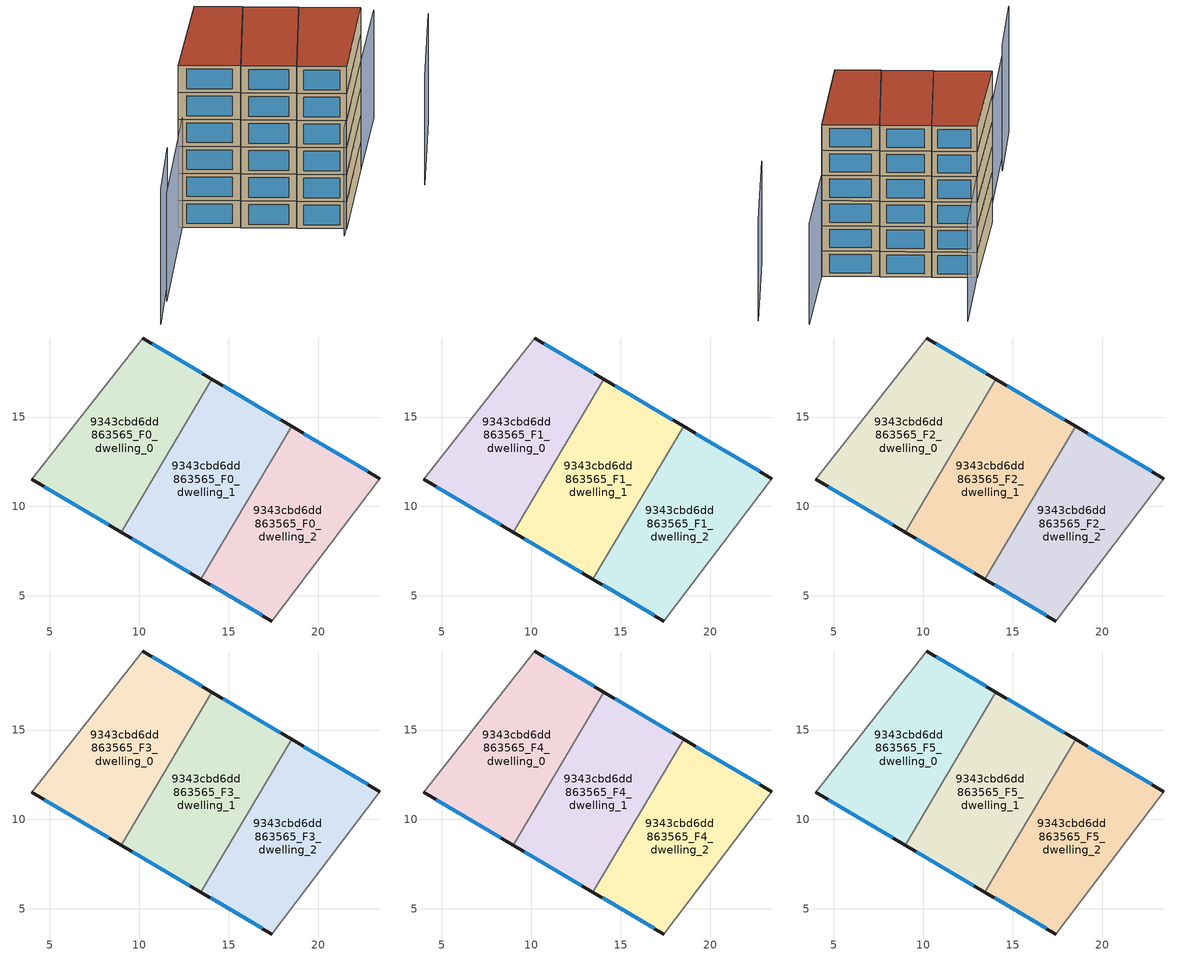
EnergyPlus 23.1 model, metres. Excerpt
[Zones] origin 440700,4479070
9343cbd6dd863565_F0_dwelling_0
 floor ground (EU_floor_Construction): 14.07,17.12 8.99,8.57 3.97,11.53 10.18,19.42 z0
 wall outside (EU_wall_Construction): 3.97,11.53 8.99,8.57 / 14.07,17.12 10.18,19.42 z0:3
 wall adiabatic (EU_wall_Construction): 10.18,19.42 3.97,11.53 z0:3
 wall to 9343cbd6dd863565_F0_dwelling_1 (EU_wall_Construction): 8.99,8.57 14.07,17.12 z0:3
 window (EU_Window_Construction): 4.67,11.11 8.29,8.98 / 13.53,17.44 10.72,19.1 z0.42:2.58
9343cbd6dd863565_F0_dwelling_1
 floor ground (EU_floor_Construction): 18.52,14.48 13.45,5.94 8.99,8.57 14.07,17.12 z0
 wall outside (EU_wall_Construction): 8.99,8.57 13.45,5.94 / 18.52,14.48 14.07,17.12 z0:3
 wall to 9343cbd6dd863565_F0_dwelling_2 (EU_wall_Construction): 13.45,5.94 18.52,14.48 z0:3
 window (EU_Window_Construction): 9.61,8.2 12.83,6.3 / 17.9,14.85 14.68,16.76 z0.42:2.58
9343cbd6dd863565_F0_dwelling_2
 floor ground (EU_floor_Construction): 23.46,11.55 17.42,3.59 13.45,5.94 18.52,14.48 z0
 wall outside (EU_wall_Construction): 13.45,5.94 17.42,3.59 / 23.46,11.55 18.52,14.48 z0:3
 wall adiabatic (EU_wall_Construction): 17.42,3.59 23.46,11.55 z0:3
 window (EU_Window_Construction): 14,5.61 16.87,3.92 / 22.77,11.96 19.2,14.07 z0.42:2.58
9343cbd6dd863565_F1_dwelling_0
 floor to 9343cbd6dd863565_F0_dwelling_0 (EU_floor_Construction): 14.07,17.12 8.99,8.57 3.97,11.53 10.18,19.42 z3
 wall outside (EU_wall_Construction): 3.97,11.53 8.99,8.57 / 14.07,17.12 10.18,19.42 z3:6
 wall adiabatic (EU_wall_Construction): 10.18,19.42 3.97,11.53 z3:6
 wall to 9343cbd6dd863565_F1_dwelling_1 (EU_wall_Construction): 8.99,8.57 14.07,17.12 z3:6
 window (EU_Window_Construction): 4.67,11.11 8.29,8.98 / 13.53,17.44 10.72,19.1 z3.42:5.58
9343cbd6dd863565_F1_dwelling_1
 floor to 9343cbd6dd863565_F0_dwelling_1 (EU_floor_Construction): 18.52,14.48 13.45,5.94 8.99,8.57 14.07,17.12 z3
 wall outside (EU_wall_Construction): 8.99,8.57 13.45,5.94 / 18.52,14.48 14.07,17.12 z3:6
 wall to 9343cbd6dd863565_F1_dwelling_2 (EU_wall_Construction): 13.45,5.94 18.52,14.48 z3:6
 window (EU_Window_Construction): 9.61,8.2 12.83,6.3 / 17.9,14.85 14.68,16.76 z3.42:5.58
9343cbd6dd863565_F1_dwelling_2
 floor to 9343cbd6dd863565_F0_dwelling_2 (EU_floor_Construction): 23.46,11.55 17.42,3.59 13.45,5.94 18.52,14.48 z3
 wall outside (EU_wall_Construction): 13.45,5.94 17.42,3.59 / 23.46,11.55 18.52,14.48 z3:6
 wall adiabatic (EU_wall_Construction): 17.42,3.59 23.46,11.55 z3:6
 window (EU_Window_Construction): 14,5.61 16.87,3.92 / 22.77,11.96 19.2,14.07 z3.42:5.58
9343cbd6dd863565_F2_dwelling_0
 floor to 9343cbd6dd863565_F1_dwelling_0 (EU_floor_Construction): 14.07,17.12 8.99,8.57 3.97,11.53 10.18,19.42 z6
 wall outside (EU_wall_Construction): 3.97,11.53 8.99,8.57 / 14.07,17.12 10.18,19.42 z6:9
 wall adiabatic (EU_wall_Construction): 10.18,19.42 3.97,11.53 z6:9
 wall to 9343cbd6dd863565_F2_dwelling_1 (EU_wall_Construction): 8.99,8.57 14.07,17.12 z6:9
 window (EU_Window_Construction): 4.67,11.11 8.29,8.98 / 13.53,17.44 10.72,19.1 z6.42:8.58
9343cbd6dd863565_F2_dwelling_1
 floor to 9343cbd6dd863565_F1_dwelling_1 (EU_floor_Construction): 18.52,14.48 13.45,5.94 8.99,8.57 14.07,17.12 z6
 wall outside (EU_wall_Construction): 8.99,8.57 13.45,5.94 / 18.52,14.48 14.07,17.12 z6:9
 wall to 9343cbd6dd863565_F2_dwelling_2 (EU_wall_Construction): 13.45,5.94 18.52,14.48 z6:9
 window (EU_Window_Construction): 9.61,8.2 12.83,6.3 / 17.9,14.85 14.68,16.76 z6.42:8.58
9343cbd6dd863565_F2_dwelling_2
 floor to 9343cbd6dd863565_F1_dwelling_2 (EU_floor_Construction): 23.46,11.55 17.42,3.59 13.45,5.94 18.52,14.48 z6
 wall outside (EU_wall_Construction): 13.45,5.94 17.42,3.59 / 23.46,11.55 18.52,14.48 z6:9
 wall adiabatic (EU_wall_Construction): 17.42,3.59 23.46,11.55 z6:9
 window (EU_Window_Construction): 14,5.61 16.87,3.92 / 22.77,11.96 19.2,14.07 z6.42:8.58
9343cbd6dd863565_F3_dwelling_0
 floor to 9343cbd6dd863565_F2_dwelling_0 (EU_floor_Construction): 14.07,17.12 8.99,8.57 3.97,11.53 10.18,19.42 z9
 wall outside (EU_wall_Construction): 3.97,11.53 8.99,8.57 / 14.07,17.12 10.18,19.42 z9:12
 wall adiabatic (EU_wall_Construction): 10.18,19.42 3.97,11.53 z9:12
 wall to 9343cbd6dd863565_F3_dwelling_1 (EU_wall_Construction): 8.99,8.57 14.07,17.12 z9:12
 window (EU_Window_Construction): 4.67,11.11 8.29,8.98 / 13.53,17.44 10.72,19.1 z9.42:11.58
9343cbd6dd863565_F3_dwelling_1
 floor to 9343cbd6dd863565_F2_dwelling_1 (EU_floor_Construction): 18.52,14.48 13.45,5.94 8.99,8.57 14.07,17.12 z9
 wall outside (EU_wall_Construction): 8.99,8.57 13.45,5.94 / 18.52,14.48 14.07,17.12 z9:12
 wall to 9343cbd6dd863565_F3_dwelling_2 (EU_wall_Construction): 13.45,5.94 18.52,14.48 z9:12
 window (EU_Window_Construction): 9.61,8.2 12.83,6.3 / 17.9,14.85 14.68,16.76 z9.42:11.58
9343cbd6dd863565_F3_dwelling_2
 floor to 9343cbd6dd863565_F2_dwelling_2 (EU_floor_Construction): 23.46,11.55 17.42,3.59 13.45,5.94 18.52,14.48 z9
 wall outside (EU_wall_Construction): 13.45,5.94 17.42,3.59 / 23.46,11.55 18.52,14.48 z9:12
 wall adiabatic (EU_wall_Construction): 17.42,3.59 23.46,11.55 z9:12
 window (EU_Window_Construction): 14,5.61 16.87,3.92 / 22.77,11.96 19.2,14.07 z9.42:11.58
9343cbd6dd863565_F4_dwelling_0
 floor to 9343cbd6dd863565_F3_dwelling_0 (EU_floor_Construction): 14.07,17.12 8.99,8.57 3.97,11.53 10.18,19.42 z12
 wall outside (EU_wall_Construction): 3.97,11.53 8.99,8.57 / 14.07,17.12 10.18,19.42 z12:15
 wall adiabatic (EU_wall_Construction): 10.18,19.42 3.97,11.53 z12:15
 wall to 9343cbd6dd863565_F4_dwelling_1 (EU_wall_Construction): 8.99,8.57 14.07,17.12 z12:15
 window (EU_Window_Construction): 4.67,11.11 8.29,8.98 / 13.53,17.44 10.72,19.1 z12.42:14.58
9343cbd6dd863565_F4_dwelling_1
 floor to 9343cbd6dd863565_F3_dwelling_1 (EU_floor_Construction): 18.52,14.48 13.45,5.94 8.99,8.57 14.07,17.12 z12
 wall outside (EU_wall_Construction): 8.99,8.57 13.45,5.94 / 18.52,14.48 14.07,17.12 z12:15
 wall to 9343cbd6dd863565_F4_dwelling_2 (EU_wall_Construction): 13.45,5.94 18.52,14.48 z12:15
 window (EU_Window_Construction): 9.61,8.2 12.83,6.3 / 17.9,14.85 14.68,16.76 z12.42:14.58
9343cbd6dd863565_F4_dwelling_2
 floor to 9343cbd6dd863565_F3_dwelling_2 (EU_floor_Construction): 23.46,11.55 17.42,3.59 13.45,5.94 18.52,14.48 z12
 wall outside (EU_wall_Construction): 13.45,5.94 17.42,3.59 / 23.46,11.55 18.52,14.48 z12:15
 wall adiabatic (EU_wall_Construction): 17.42,3.59 23.46,11.55 z12:15
 window (EU_Window_Construction): 14,5.61 16.87,3.92 / 22.77,11.96 19.2,14.07 z12.42:14.58
9343cbd6dd863565_F5_dwelling_0
 floor to 9343cbd6dd863565_F4_dwelling_0 (EU_floor_Construction): 14.07,17.12 8.99,8.57 3.97,11.53 10.18,19.42 z15
 wall outside (EU_wall_Construction): 3.97,11.53 8.99,8.57 / 14.07,17.12 10.18,19.42 z15:18
 wall adiabatic (EU_wall_Construction): 10.18,19.42 3.97,11.53 z15:18
 wall to 9343cbd6dd863565_F5_dwelling_1 (EU_wall_Construction): 8.99,8.57 14.07,17.12 z15:18
 window (EU_Window_Construction): 4.67,11.11 8.29,8.98 / 13.53,17.44 10.72,19.1 z15.42:17.58
 roof outside (EU_roof_Construction): 8.99,8.57 14.07,17.12 10.18,19.42 3.97,11.53 z18
9343cbd6dd863565_F5_dwelling_1
 floor to 9343cbd6dd863565_F4_dwelling_1 (EU_floor_Construction): 18.52,14.48 13.45,5.94 8.99,8.57 14.07,17.12 z15
 wall outside (EU_wall_Construction): 8.99,8.57 13.45,5.94 / 18.52,14.48 14.07,17.12 z15:18
 wall to 9343cbd6dd863565_F5_dwelling_2 (EU_wall_Construction): 13.45,5.94 18.52,14.48 z15:18
 window (EU_Window_Construction): 9.61,8.2 12.83,6.3 / 17.9,14.85 14.68,16.76 z15.42:17.58
 roof outside (EU_roof_Construction): 13.45,5.94 18.52,14.48 14.07,17.12 8.99,8.57 z18
9343cbd6dd863565_F5_dwelling_2
 floor to 9343cbd6dd863565_F4_dwelling_2 (EU_floor_Construction): 23.46,11.55 17.42,3.59 13.45,5.94 18.52,14.48 z15
 wall outside (EU_wall_Construction): 13.45,5.94 17.42,3.59 / 23.46,11.55 18.52,14.48 z15:18
 wall adiabatic (EU_wall_Construction): 17.42,3.59 23.46,11.55 z15:18
 window (EU_Window_Construction): 14,5.61 16.87,3.92 / 22.77,11.96 19.2,14.07 z15.42:17.58
 roof outside (EU_roof_Construction): 17.42,3.59 23.46,11.55 18.52,14.48 13.45,5.94 z18
shading: -5.47,-1.81 -1.48,3.9 z0:15; 16.65,2.69 28.76,18.45 / 27.37,6.43 32.9,15.47 / 14.86,25.83 -3.09,1.19 z0:12
[Building]
EU S2 Campaign: North Axis=0; Terrain=City; Solar Distribution=FullExterior
[Site:Location]
Madrid: Latitude=40.5; Longitude=-3.5; Time Zone=1; Elevation=609
[SizingPeriod:WeatherFileDays]
AnnualSizingPeriod: Begin Month=1; Begin Day of Month=1; End Month=12; End Day of Month=31; Day of Week for Start Day=Monday; Use Weather File Daylight Saving Period=No; Use Weather File Rain and Snow Indicators=No
[MATERIAL]
EU_InternalMass_Material: Roughness=MediumRough; Thickness=0.1; Conductivity=1; Density=1800; Specific Heat=900; Thermal Absorptance=0.9; Solar Absorptance=0.7; Visible Absorptance=0.7
[MATERIAL:NOMASS] Roughness=MediumRough; Thermal Absorptance=0.9; Solar Absorptance=0.7; Visible Absorptance=0.7
Name | Thermal Resistance
EU_wall_NoMass | 1.60022
EU_roof_NoMass | 1.57597
EU_floor_NoMass | 0.470652
[WINDOWMATERIAL:SIMPLEGLAZINGSYSTEM]
EU_Window_SimpleGlazing: UFactor=3.28802; Solar Heat Gain Coefficient=0.85; Visible Transmittance=0.85
[CONSTRUCTION]
EU_wall_Construction: EU_wall_NoMass
EU_roof_Construction: EU_roof_NoMass
EU_floor_Construction: EU_floor_NoMass
EU_InternalMass_Construction: EU_InternalMass_Material
EU_Window_Construction: EU_Window_SimpleGlazing
[ZONE] Type=1; Multiplier=1; Ceiling Height=autocalculate; Floor Area=autocalculate; Part of Total Floor Area=Yes
Name | Volume
9343cbd6dd863565_F0_dwelling_0 | 154.319
9343cbd6dd863565_F1_dwelling_0; 9343cbd6dd863565_F2_dwelling_0; 9343cbd6dd863565_F3_dwelling_0; 9343cbd6dd863565_F4_dwelling_0; 9343cbd6dd863565_F5_dwelling_0 | 154.32
9343cbd6dd863565_F0_dwelling_1; 9343cbd6dd863565_F1_dwelling_1; 9343cbd6dd863565_F2_dwelling_1; 9343cbd6dd863565_F3_dwelling_1; 9343cbd6dd863565_F4_dwelling_1; 9343cbd6dd863565_F5_dwelling_1 | 154.329
9343cbd6dd863565_F0_dwelling_2 | 154.3125
9343cbd6dd863565_F1_dwelling_2; 9343cbd6dd863565_F2_dwelling_2; 9343cbd6dd863565_F3_dwelling_2; 9343cbd6dd863565_F4_dwelling_2; 9343cbd6dd863565_F5_dwelling_2 | 154.313
[INTERNALMASS] Construction=EU_InternalMass_Construction
Name | Zone or ZoneList | Surface Area
9343cbd6dd863565_F0_dwelling_0_EU_InternalMass | 9343cbd6dd863565_F0_dwelling_0 | 51.4398
9343cbd6dd863565_F0_dwelling_1_EU_InternalMass | 9343cbd6dd863565_F0_dwelling_1 | 51.4432
9343cbd6dd863565_F0_dwelling_2_EU_InternalMass | 9343cbd6dd863565_F0_dwelling_2 | 51.4376
9343cbd6dd863565_F1_dwelling_0_EU_InternalMass | 9343cbd6dd863565_F1_dwelling_0 | 51.4398
9343cbd6dd863565_F1_dwelling_1_EU_InternalMass | 9343cbd6dd863565_F1_dwelling_1 | 51.4432
9343cbd6dd863565_F1_dwelling_2_EU_InternalMass | 9343cbd6dd863565_F1_dwelling_2 | 51.4376
9343cbd6dd863565_F2_dwelling_0_EU_InternalMass | 9343cbd6dd863565_F2_dwelling_0 | 51.4398
9343cbd6dd863565_F2_dwelling_1_EU_InternalMass | 9343cbd6dd863565_F2_dwelling_1 | 51.4432
9343cbd6dd863565_F2_dwelling_2_EU_InternalMass | 9343cbd6dd863565_F2_dwelling_2 | 51.4376
9343cbd6dd863565_F3_dwelling_0_EU_InternalMass | 9343cbd6dd863565_F3_dwelling_0 | 51.4398
9343cbd6dd863565_F3_dwelling_1_EU_InternalMass | 9343cbd6dd863565_F3_dwelling_1 | 51.4432
9343cbd6dd863565_F3_dwelling_2_EU_InternalMass | 9343cbd6dd863565_F3_dwelling_2 | 51.4376
9343cbd6dd863565_F4_dwelling_0_EU_InternalMass | 9343cbd6dd863565_F4_dwelling_0 | 51.4398
9343cbd6dd863565_F4_dwelling_1_EU_InternalMass | 9343cbd6dd863565_F4_dwelling_1 | 51.4432
9343cbd6dd863565_F4_dwelling_2_EU_InternalMass | 9343cbd6dd863565_F4_dwelling_2 | 51.4376
9343cbd6dd863565_F5_dwelling_0_EU_InternalMass | 9343cbd6dd863565_F5_dwelling_0 | 51.4398
9343cbd6dd863565_F5_dwelling_1_EU_InternalMass | 9343cbd6dd863565_F5_dwelling_1 | 51.4432
9343cbd6dd863565_F5_dwelling_2_EU_InternalMass | 9343cbd6dd863565_F5_dwelling_2 | 51.4376
[OTHEREQUIPMENT] Fuel Type=Electricity; Design Level Calculation Method=Watts/Area; Power per Zone Floor Area=1; Fraction Latent=0; Fraction Radiant=0; Fraction Lost=0; Carbon Dioxide Generation Rate=0; EndUse Subcategory=EU_Step8_InternalGains
Name | Zone or ZoneList or Space or SpaceList | Schedule
EU_Step8_InternalGain_9343cbd6dd863565_F0_dwelling_0_f000 | 9343cbd6dd863565_F0_dwelling_0 | EU_Step8_GainSchedule_9343cbd6dd863565_F0_dwelling_0_f000
EU_Step8_InternalGain_9343cbd6dd863565_F0_dwelling_1_f000 | 9343cbd6dd863565_F0_dwelling_1 | EU_Step8_GainSchedule_9343cbd6dd863565_F0_dwelling_1_f000
EU_Step8_InternalGain_9343cbd6dd863565_F0_dwelling_2_f000 | 9343cbd6dd863565_F0_dwelling_2 | EU_Step8_GainSchedule_9343cbd6dd863565_F0_dwelling_2_f000
EU_Step8_InternalGain_9343cbd6dd863565_F1_dwelling_0_f000 | 9343cbd6dd863565_F1_dwelling_0 | EU_Step8_GainSchedule_9343cbd6dd863565_F1_dwelling_0_f000
EU_Step8_InternalGain_9343cbd6dd863565_F1_dwelling_1_f000 | 9343cbd6dd863565_F1_dwelling_1 | EU_Step8_GainSchedule_9343cbd6dd863565_F1_dwelling_1_f000
EU_Step8_InternalGain_9343cbd6dd863565_F1_dwelling_2_f000 | 9343cbd6dd863565_F1_dwelling_2 | EU_Step8_GainSchedule_9343cbd6dd863565_F1_dwelling_2_f000
EU_Step8_InternalGain_9343cbd6dd863565_F2_dwelling_0_f000 | 9343cbd6dd863565_F2_dwelling_0 | EU_Step8_GainSchedule_9343cbd6dd863565_F2_dwelling_0_f000
EU_Step8_InternalGain_9343cbd6dd863565_F2_dwelling_1_f000 | 9343cbd6dd863565_F2_dwelling_1 | EU_Step8_GainSchedule_9343cbd6dd863565_F2_dwelling_1_f000
EU_Step8_InternalGain_9343cbd6dd863565_F2_dwelling_2_f000 | 9343cbd6dd863565_F2_dwelling_2 | EU_Step8_GainSchedule_9343cbd6dd863565_F2_dwelling_2_f000
EU_Step8_InternalGain_9343cbd6dd863565_F3_dwelling_0_f000 | 9343cbd6dd863565_F3_dwelling_0 | EU_Step8_GainSchedule_9343cbd6dd863565_F3_dwelling_0_f000
EU_Step8_InternalGain_9343cbd6dd863565_F3_dwelling_1_f000 | 9343cbd6dd863565_F3_dwelling_1 | EU_Step8_GainSchedule_9343cbd6dd863565_F3_dwelling_1_f000
EU_Step8_InternalGain_9343cbd6dd863565_F3_dwelling_2_f000 | 9343cbd6dd863565_F3_dwelling_2 | EU_Step8_GainSchedule_9343cbd6dd863565_F3_dwelling_2_f000
EU_Step8_InternalGain_9343cbd6dd863565_F4_dwelling_0_f000 | 9343cbd6dd863565_F4_dwelling_0 | EU_Step8_GainSchedule_9343cbd6dd863565_F4_dwelling_0_f000
EU_Step8_InternalGain_9343cbd6dd863565_F4_dwelling_1_f000 | 9343cbd6dd863565_F4_dwelling_1 | EU_Step8_GainSchedule_9343cbd6dd863565_F4_dwelling_1_f000
EU_Step8_InternalGain_9343cbd6dd863565_F4_dwelling_2_f000 | 9343cbd6dd863565_F4_dwelling_2 | EU_Step8_GainSchedule_9343cbd6dd863565_F4_dwelling_2_f000
EU_Step8_InternalGain_9343cbd6dd863565_F5_dwelling_0_f000 | 9343cbd6dd863565_F5_dwelling_0 | EU_Step8_GainSchedule_9343cbd6dd863565_F5_dwelling_0_f000
EU_Step8_InternalGain_9343cbd6dd863565_F5_dwelling_1_f000 | 9343cbd6dd863565_F5_dwelling_1 | EU_Step8_GainSchedule_9343cbd6dd863565_F5_dwelling_1_f000
EU_Step8_InternalGain_9343cbd6dd863565_F5_dwelling_2_f000 | 9343cbd6dd863565_F5_dwelling_2 | EU_Step8_GainSchedule_9343cbd6dd863565_F5_dwelling_2_f000
[ZONEVENTILATION:DESIGNFLOWRATE] Schedule=EU_AlwaysOn; Design Flow Rate Calculation Method=AirChanges/Hour; Air Changes per Hour=0.480704; Ventilation Type=Natural; Fan Pressure Rise=0; Fan Total Efficiency=1; Constant Term Coefficient=1; Temperature Term Coefficient=0; Velocity Term Coefficient=0; Velocity Squared Term Coefficient=0; Minimum Indoor Temperature=-100; Maximum Indoor Temperature=100; Delta Temperature=-100; Minimum Outdoor Temperature=-100; Maximum Outdoor Temperature=100; Maximum Wind Speed=40
Name | Zone or ZoneList or Space or SpaceList
EU_ConstantAir_9343cbd6dd863565_F0_dwelling_0 | 9343cbd6dd863565_F0_dwelling_0
EU_ConstantAir_9343cbd6dd863565_F0_dwelling_1 | 9343cbd6dd863565_F0_dwelling_1
EU_ConstantAir_9343cbd6dd863565_F0_dwelling_2 | 9343cbd6dd863565_F0_dwelling_2
EU_ConstantAir_9343cbd6dd863565_F1_dwelling_0 | 9343cbd6dd863565_F1_dwelling_0
EU_ConstantAir_9343cbd6dd863565_F1_dwelling_1 | 9343cbd6dd863565_F1_dwelling_1
EU_ConstantAir_9343cbd6dd863565_F1_dwelling_2 | 9343cbd6dd863565_F1_dwelling_2
EU_ConstantAir_9343cbd6dd863565_F2_dwelling_0 | 9343cbd6dd863565_F2_dwelling_0
EU_ConstantAir_9343cbd6dd863565_F2_dwelling_1 | 9343cbd6dd863565_F2_dwelling_1
EU_ConstantAir_9343cbd6dd863565_F2_dwelling_2 | 9343cbd6dd863565_F2_dwelling_2
EU_ConstantAir_9343cbd6dd863565_F3_dwelling_0 | 9343cbd6dd863565_F3_dwelling_0
EU_ConstantAir_9343cbd6dd863565_F3_dwelling_1 | 9343cbd6dd863565_F3_dwelling_1
EU_ConstantAir_9343cbd6dd863565_F3_dwelling_2 | 9343cbd6dd863565_F3_dwelling_2
EU_ConstantAir_9343cbd6dd863565_F4_dwelling_0 | 9343cbd6dd863565_F4_dwelling_0
EU_ConstantAir_9343cbd6dd863565_F4_dwelling_1 | 9343cbd6dd863565_F4_dwelling_1
EU_ConstantAir_9343cbd6dd863565_F4_dwelling_2 | 9343cbd6dd863565_F4_dwelling_2
EU_ConstantAir_9343cbd6dd863565_F5_dwelling_0 | 9343cbd6dd863565_F5_dwelling_0
EU_ConstantAir_9343cbd6dd863565_F5_dwelling_1 | 9343cbd6dd863565_F5_dwelling_1
EU_ConstantAir_9343cbd6dd863565_F5_dwelling_2 | 9343cbd6dd863565_F5_dwelling_2
[HVACTEMPLATE:THERMOSTAT] Constant Heating Setpoint=20; Constant Cooling Setpoint=50
EU_HeatOnly_9343cbd6dd863565_F0_dwelling_0; EU_HeatOnly_9343cbd6dd863565_F0_dwelling_1; EU_HeatOnly_9343cbd6dd863565_F0_dwelling_2; EU_HeatOnly_9343cbd6dd863565_F1_dwelling_0; EU_HeatOnly_9343cbd6dd863565_F1_dwelling_1; EU_HeatOnly_9343cbd6dd863565_F1_dwelling_2; EU_HeatOnly_9343cbd6dd863565_F2_dwelling_0; EU_HeatOnly_9343cbd6dd863565_F2_dwelling_1; EU_HeatOnly_9343cbd6dd863565_F2_dwelling_2; EU_HeatOnly_9343cbd6dd863565_F3_dwelling_0; EU_HeatOnly_9343cbd6dd863565_F3_dwelling_1; EU_HeatOnly_9343cbd6dd863565_F3_dwelling_2; EU_HeatOnly_9343cbd6dd863565_F4_dwelling_0; EU_HeatOnly_9343cbd6dd863565_F4_dwelling_1; EU_HeatOnly_9343cbd6dd863565_F4_dwelling_2; EU_HeatOnly_9343cbd6dd863565_F5_dwelling_0; EU_HeatOnly_9343cbd6dd863565_F5_dwelling_1; EU_HeatOnly_9343cbd6dd863565_F5_dwelling_2
[HVACTEMPLATE:ZONE:IDEALLOADSAIRSYSTEM] System Availability Schedule=EU_AlwaysOn; Maximum Heating Supply Air Temperature=50; Minimum Cooling Supply Air Temperature=13; Maximum Heating Supply Air Humidity Ratio=0.0156; Minimum Cooling Supply Air Humidity Ratio=0.0077; Heating Limit=NoLimit; Cooling Limit=NoLimit; Heating Availability Schedule=EU_AlwaysOn; Cooling Availability Schedule=EU_CoolingOff; Dehumidification Control Type=ConstantSensibleHeatRatio; Cooling Sensible Heat Ratio=0.7; Dehumidification Setpoint=60; Humidification Control Type=None; Humidification Setpoint=30; Outdoor Air Method=None; Outdoor Air Flow Rate per Person=0.00944; Outdoor Air Flow Rate per Zone Floor Area=0; Outdoor Air Flow Rate per Zone=0; Demand Controlled Ventilation Type=None; Outdoor Air Economizer Type=NoEconomizer; Heat Recovery Type=None; Sensible Heat Recovery Effectiveness=0.7; Latent Heat Recovery Effectiveness=0.65
Name | Template Thermostat
9343cbd6dd863565_F0_dwelling_0 | EU_HeatOnly_9343cbd6dd863565_F0_dwelling_0
9343cbd6dd863565_F0_dwelling_1 | EU_HeatOnly_9343cbd6dd863565_F0_dwelling_1
9343cbd6dd863565_F0_dwelling_2 | EU_HeatOnly_9343cbd6dd863565_F0_dwelling_2
9343cbd6dd863565_F1_dwelling_0 | EU_HeatOnly_9343cbd6dd863565_F1_dwelling_0
9343cbd6dd863565_F1_dwelling_1 | EU_HeatOnly_9343cbd6dd863565_F1_dwelling_1
9343cbd6dd863565_F1_dwelling_2 | EU_HeatOnly_9343cbd6dd863565_F1_dwelling_2
9343cbd6dd863565_F2_dwelling_0 | EU_HeatOnly_9343cbd6dd863565_F2_dwelling_0
9343cbd6dd863565_F2_dwelling_1 | EU_HeatOnly_9343cbd6dd863565_F2_dwelling_1
9343cbd6dd863565_F2_dwelling_2 | EU_HeatOnly_9343cbd6dd863565_F2_dwelling_2
9343cbd6dd863565_F3_dwelling_0 | EU_HeatOnly_9343cbd6dd863565_F3_dwelling_0
9343cbd6dd863565_F3_dwelling_1 | EU_HeatOnly_9343cbd6dd863565_F3_dwelling_1
9343cbd6dd863565_F3_dwelling_2 | EU_HeatOnly_9343cbd6dd863565_F3_dwelling_2
9343cbd6dd863565_F4_dwelling_0 | EU_HeatOnly_9343cbd6dd863565_F4_dwelling_0
9343cbd6dd863565_F4_dwelling_1 | EU_HeatOnly_9343cbd6dd863565_F4_dwelling_1
9343cbd6dd863565_F4_dwelling_2 | EU_HeatOnly_9343cbd6dd863565_F4_dwelling_2
9343cbd6dd863565_F5_dwelling_0 | EU_HeatOnly_9343cbd6dd863565_F5_dwelling_0
9343cbd6dd863565_F5_dwelling_1 | EU_HeatOnly_9343cbd6dd863565_F5_dwelling_1
9343cbd6dd863565_F5_dwelling_2 | EU_HeatOnly_9343cbd6dd863565_F5_dwelling_2
[SIZING:ZONE] Zone Cooling Design Supply Air Temperature Input Method=SupplyAirTemperature; Zone Cooling Design Supply Air Temperature=13; Zone Heating Design Supply Air Temperature Input Method=SupplyAirTemperature; Zone Heating Design Supply Air Temperature=50; Zone Cooling Design Supply Air Humidity Ratio=0.008; Zone Heating Design Supply Air Humidity Ratio=0.008; Cooling Design Air Flow Method=DesignDay; Cooling Design Air Flow Rate=0; Cooling Minimum Air Flow per Zone Floor Area=0.000762; Cooling Minimum Air Flow=0; Cooling Minimum Air Flow Fraction=0.2; Heating Design Air Flow Method=DesignDay; Heating Design Air Flow Rate=0; Heating Maximum Air Flow per Zone Floor Area=0.002032; Heating Maximum Air Flow=0.141576; Heating Maximum Air Flow Fraction=0.3; Account for Dedicated Outdoor Air System=No; Dedicated Outdoor Air System Control Strategy=NeutralSupplyAir; Dedicated Outdoor Air Low Setpoint Temperature for Design=autosize; Dedicated Outdoor Air High Setpoint Temperature for Design=autosize; Zone Load Sizing Method=Sensible Load Only No Latent Load; Zone Latent Cooling Design Supply Air Humidity Ratio Input Method=HumidityRatioDifference; Zone Cooling Design Supply Air Humidity Ratio Difference=0.005; Zone Latent Heating Design Supply Air Humidity Ratio Input Method=HumidityRatioDifference; Zone Humidification Design Supply Air Humidity Ratio Difference=0.005
9343cbd6dd863565_F0_dwelling_0; 9343cbd6dd863565_F0_dwelling_1; 9343cbd6dd863565_F0_dwelling_2; 9343cbd6dd863565_F1_dwelling_0; 9343cbd6dd863565_F1_dwelling_1; 9343cbd6dd863565_F1_dwelling_2; 9343cbd6dd863565_F2_dwelling_0; 9343cbd6dd863565_F2_dwelling_1; 9343cbd6dd863565_F2_dwelling_2; 9343cbd6dd863565_F3_dwelling_0; 9343cbd6dd863565_F3_dwelling_1; 9343cbd6dd863565_F3_dwelling_2; 9343cbd6dd863565_F4_dwelling_0; 9343cbd6dd863565_F4_dwelling_1; 9343cbd6dd863565_F4_dwelling_2; 9343cbd6dd863565_F5_dwelling_0; 9343cbd6dd863565_F5_dwelling_1; 9343cbd6dd863565_F5_dwelling_2
[SCHEDULE:CONSTANT]
Name | Hourly Value
EU_AlwaysOn | 1
EU_CoolingOff | 0
[SCHEDULE:FILE] Column Number=1; Rows to Skip at Top=0; Number of Hours of Data=8760; Column Separator=Comma; Interpolate to Timestep=No; Minutes per Item=60; Adjust Schedule for Daylight Savings=Yes
Name | File
EU_Step8_GainSchedule_9343cbd6dd863565_F0_dwelling_0_f000 | ../../schedules/9343cbd6dd863565/9343cbd6dd863565_F0_dwelling_0_f000_gain.csv
EU_Step8_GainSchedule_9343cbd6dd863565_F0_dwelling_1_f000 | ../../schedules/9343cbd6dd863565/9343cbd6dd863565_F0_dwelling_1_f000_gain.csv
EU_Step8_GainSchedule_9343cbd6dd863565_F0_dwelling_2_f000 | ../../schedules/9343cbd6dd863565/9343cbd6dd863565_F0_dwelling_2_f000_gain.csv
EU_Step8_GainSchedule_9343cbd6dd863565_F1_dwelling_0_f000 | ../../schedules/9343cbd6dd863565/9343cbd6dd863565_F1_dwelling_0_f000_gain.csv
EU_Step8_GainSchedule_9343cbd6dd863565_F1_dwelling_1_f000 | ../../schedules/9343cbd6dd863565/9343cbd6dd863565_F1_dwelling_1_f000_gain.csv
EU_Step8_GainSchedule_9343cbd6dd863565_F1_dwelling_2_f000 | ../../schedules/9343cbd6dd863565/9343cbd6dd863565_F1_dwelling_2_f000_gain.csv
EU_Step8_GainSchedule_9343cbd6dd863565_F2_dwelling_0_f000 | ../../schedules/9343cbd6dd863565/9343cbd6dd863565_F2_dwelling_0_f000_gain.csv
EU_Step8_GainSchedule_9343cbd6dd863565_F2_dwelling_1_f000 | ../../schedules/9343cbd6dd863565/9343cbd6dd863565_F2_dwelling_1_f000_gain.csv
EU_Step8_GainSchedule_9343cbd6dd863565_F2_dwelling_2_f000 | ../../schedules/9343cbd6dd863565/9343cbd6dd863565_F2_dwelling_2_f000_gain.csv
EU_Step8_GainSchedule_9343cbd6dd863565_F3_dwelling_0_f000 | ../../schedules/9343cbd6dd863565/9343cbd6dd863565_F3_dwelling_0_f000_gain.csv
EU_Step8_GainSchedule_9343cbd6dd863565_F3_dwelling_1_f000 | ../../schedules/9343cbd6dd863565/9343cbd6dd863565_F3_dwelling_1_f000_gain.csv
EU_Step8_GainSchedule_9343cbd6dd863565_F3_dwelling_2_f000 | ../../schedules/9343cbd6dd863565/9343cbd6dd863565_F3_dwelling_2_f000_gain.csv
EU_Step8_GainSchedule_9343cbd6dd863565_F4_dwelling_0_f000 | ../../schedules/9343cbd6dd863565/9343cbd6dd863565_F4_dwelling_0_f000_gain.csv
EU_Step8_GainSchedule_9343cbd6dd863565_F4_dwelling_1_f000 | ../../schedules/9343cbd6dd863565/9343cbd6dd863565_F4_dwelling_1_f000_gain.csv
EU_Step8_GainSchedule_9343cbd6dd863565_F4_dwelling_2_f000 | ../../schedules/9343cbd6dd863565/9343cbd6dd863565_F4_dwelling_2_f000_gain.csv
EU_Step8_GainSchedule_9343cbd6dd863565_F5_dwelling_0_f000 | ../../schedules/9343cbd6dd863565/9343cbd6dd863565_F5_dwelling_0_f000_gain.csv
EU_Step8_GainSchedule_9343cbd6dd863565_F5_dwelling_1_f000 | ../../schedules/9343cbd6dd863565/9343cbd6dd863565_F5_dwelling_1_f000_gain.csv
EU_Step8_GainSchedule_9343cbd6dd863565_F5_dwelling_2_f000 | ../../schedules/9343cbd6dd863565/9343cbd6dd863565_F5_dwelling_2_f000_gain.csv
